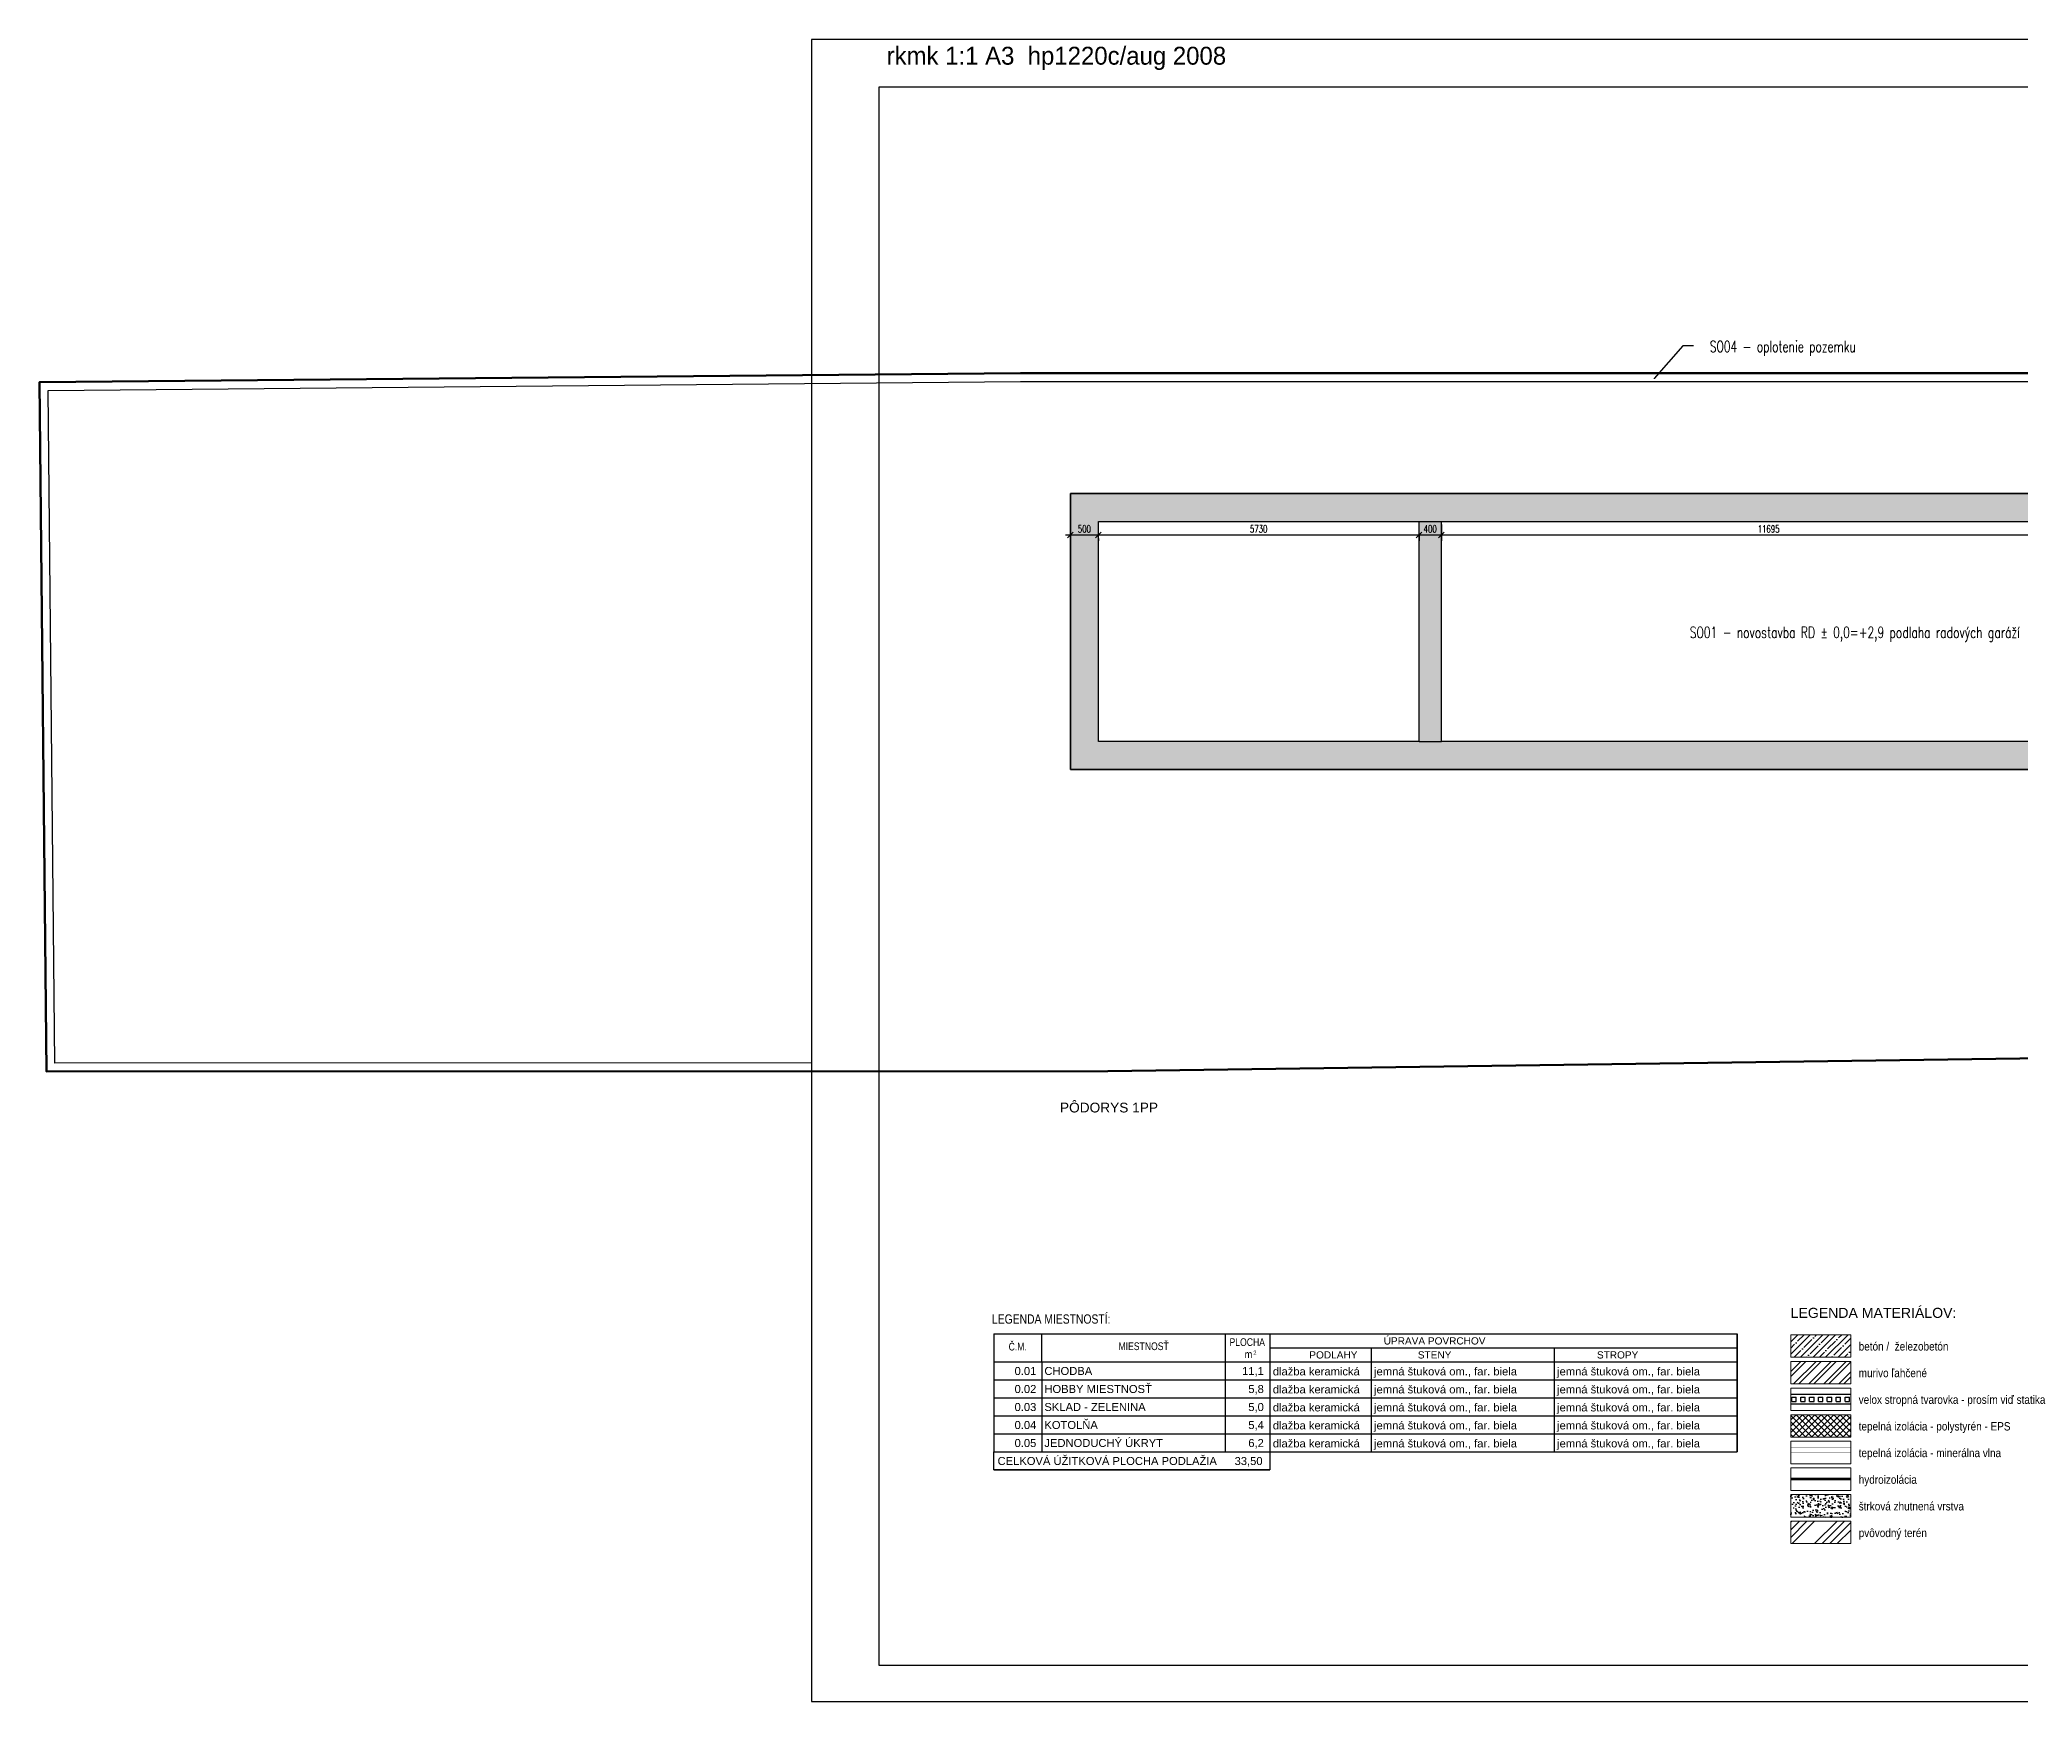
# Model space of a CAD drawing. Header units: millimetres. Extents: x 462666 to 1244237, y 2328025 to 3795663.
# Drawn here: x 1049036 to 1084427, y 2864837 to 2894537 of the extents above; entities that cross this region are included whole.
import ezdxf
from ezdxf.enums import TextEntityAlignment as Align
from ezdxf.lldxf.tags import DXFTag

# ---------------------------------------------------------------- set-up
doc = ezdxf.new("R2010")
doc.units = ezdxf.units.MM
for name, color, linetype in [('IZH_min_REZ', 6, 'BATTING'), ('KOTY', 96, 'Continuous'), ('MUR_POH', 64, 'Continuous'), ('MUR_REZ', 3, 'Continuous'), ('PLO_LIN', 6, 'Continuous'), ('POP', 7, 'Continuous'), ('POP_100', 8, 'Continuous'), ('RAM_100', 160, 'Continuous'), ('TXT_50', 50, 'Continuous'), ('TXT_50_MIESTN', 7, 'Continuous')]:
    doc.layers.add(name, color=color, linetype=linetype)
doc.layers.add('P', color=250, linetype='Continuous', lineweight=100)
doc.layers.add('Srafy', color=8, linetype='Continuous', lineweight=5)
doc.styles.add('ARIAL', font='arial.ttf', dxfattribs={"height": 250})
doc.styles.add('ROMANS', font='arial.ttf', dxfattribs={"width": 0.85})
doc.styles.add('SIMPLEX', font='SIMPLEX.SHX', dxfattribs={"width": 0.7})
doc.styles.add('txt', font='arial.ttf', dxfattribs={"height": 0.2})
doc.linetypes.add('BATTING', pattern='A,0.00254,-2.54,[134,LTYPESHP.SHX,S=2.54,R=0,X=-2.54,Y=0],-5.08,[134,LTYPESHP.SHX,S=2.54,R=180,X=2.54,Y=0],-2.54', length=10.16254)
tags = doc.linetypes.add('DASHED', pattern=[0.75, 0.5, -0.25]).pattern_tags.tags
tags[6:7] = [DXFTag(74, 4), DXFTag(75, 0), DXFTag(340, '0'), DXFTag(46, 1.0), DXFTag(50, 0.0), DXFTag(44, 0.0), DXFTag(45, 0.0)]
tags[4:5] = [DXFTag(74, 4), DXFTag(75, 0), DXFTag(340, '0'), DXFTag(46, 1.0), DXFTag(50, 0.0), DXFTag(44, 0.0), DXFTag(45, 0.0)]
doc.dimstyles.new('PAJO1-studia', dxfattribs={"dimtxt": 160, "dimasz": 100, "dimexe": 100, "dimexo": 250, "dimgap": 45, "dimtad": 1, "dimdec": 0, "dimrnd": 5, "dimtxsty": 'ROMANS', "dimblk": 'OBLIQUE', "dimcen": 200, "dimdle": 90, "dimadec": 0, "dimazin": 0, "dimtfac": 1, "dimtdec": 0, "dimtmove": 1, "dimatfit": 3, "dimfxl": 1, "dimarcsym": 0})

# ---------------------------------------------------------------- blocks, each defined once
blk = doc.blocks.new('_OBLIQUE')
at = {"color": 0, "linetype": 'ByBlock'}
blk.add_line((-0.5, -0.5), (0.5, 0.5), dxfattribs=at)
blk = doc.blocks.new('*D62')
at = {"layer": 'Defpoints', "color": 0}
for p in [(1085775, 2886519), (1074082, 2886119), (1074082, 2885681)]:
    blk.add_point(p, dxfattribs=at)
at = {"layer": 'KOTY', "color": 0, "lineweight": -2}
for p, q in [((1085775, 2886269), (1085775, 2885581)), ((1074082, 2885869), (1074082, 2885581)), ((1085865, 2885681), (1073992, 2885681))]:
    blk.add_line(p, q, dxfattribs=at)
at = {"layer": 'KOTY', "color": 0, "lineweight": -2, "xscale": 100, "yscale": 100, "zscale": 100, "rotation": 180}
blk.add_blockref('_OBLIQUE', (1074082, 2885681), dxfattribs=at)
at = {"layer": 'KOTY', "color": 0, "lineweight": -2, "xscale": 100, "yscale": 100, "zscale": 100}
blk.add_blockref('_OBLIQUE', (1085775, 2885681), dxfattribs=at)
at = {"layer": 'KOTY', "color": 0, "insert": (1079929, 2885791), "char_height": 130, "attachment_point": 5, "style": 'SIMPLEX'}
blk.add_mtext('11695', dxfattribs=at)
blk = doc.blocks.new('*D61')
at = {"layer": 'Defpoints', "color": 0}
for p in [(1073682, 2885925), (1074082, 2886119), (1073682, 2885681)]:
    blk.add_point(p, dxfattribs=at)
at = {"layer": 'KOTY', "color": 0, "lineweight": -2}
for p, q in [((1074082, 2885869), (1074082, 2885581)), ((1074172, 2885681), (1073592, 2885681)), ((1073682, 2885675), (1073682, 2885581))]:
    blk.add_line(p, q, dxfattribs=at)
at = {"layer": 'KOTY', "color": 0, "lineweight": -2, "xscale": 100, "yscale": 100, "zscale": 100, "rotation": 180}
blk.add_blockref('_OBLIQUE', (1073682, 2885681), dxfattribs=at)
at = {"layer": 'KOTY', "color": 0, "lineweight": -2, "xscale": 100, "yscale": 100, "zscale": 100}
blk.add_blockref('_OBLIQUE', (1074082, 2885681), dxfattribs=at)
at = {"layer": 'KOTY', "color": 0, "insert": (1073882, 2885791), "char_height": 130, "attachment_point": 5, "style": 'SIMPLEX'}
blk.add_mtext('400', dxfattribs=at)
blk = doc.blocks.new('*D60')
at = {"layer": 'Defpoints', "color": 0}
for p in [(1067953, 2885869), (1073682, 2885925), (1067953, 2885681)]:
    blk.add_point(p, dxfattribs=at)
at = {"layer": 'KOTY', "color": 0, "lineweight": -2}
for p, q in [((1073772, 2885681), (1067863, 2885681)), ((1067953, 2885619), (1067953, 2885581)), ((1073682, 2885675), (1073682, 2885581))]:
    blk.add_line(p, q, dxfattribs=at)
at = {"layer": 'KOTY', "color": 0, "lineweight": -2, "xscale": 100, "yscale": 100, "zscale": 100, "rotation": 180}
blk.add_blockref('_OBLIQUE', (1067953, 2885681), dxfattribs=at)
at = {"layer": 'KOTY', "color": 0, "lineweight": -2, "xscale": 100, "yscale": 100, "zscale": 100}
blk.add_blockref('_OBLIQUE', (1073682, 2885681), dxfattribs=at)
at = {"layer": 'KOTY', "color": 0, "insert": (1070817, 2885791), "char_height": 130, "attachment_point": 5, "style": 'SIMPLEX'}
blk.add_mtext('5730', dxfattribs=at)
blk = doc.blocks.new('*D59')
at = {"layer": 'Defpoints', "color": 0}
for p in [(1067453, 2886369), (1067953, 2885869), (1067453, 2885681)]:
    blk.add_point(p, dxfattribs=at)
at = {"layer": 'KOTY', "color": 0, "lineweight": -2}
for p, q in [((1067453, 2886119), (1067453, 2885581)), ((1068043, 2885681), (1067363, 2885681)), ((1067953, 2885619), (1067953, 2885581))]:
    blk.add_line(p, q, dxfattribs=at)
at = {"layer": 'KOTY', "color": 0, "lineweight": -2, "xscale": 100, "yscale": 100, "zscale": 100, "rotation": 180}
blk.add_blockref('_OBLIQUE', (1067453, 2885681), dxfattribs=at)
at = {"layer": 'KOTY', "color": 0, "lineweight": -2, "xscale": 100, "yscale": 100, "zscale": 100}
blk.add_blockref('_OBLIQUE', (1067953, 2885681), dxfattribs=at)
at = {"layer": 'KOTY', "color": 0, "insert": (1067703, 2885791), "char_height": 130, "attachment_point": 5, "style": 'SIMPLEX'}
blk.add_mtext('500', dxfattribs=at)
blk = doc.blocks.new('Z_RAM_A_3_hp 1220')
at = {"layer": 'POP', "linetype": 'Continuous'}
blk.add_lwpolyline([(-288.5, -408), (-6.5, -408), (-6.5, -13), (-288.5, -13)], close=True, dxfattribs=at)
at = {"layer": 'RAM_100', "linetype": 'Continuous'}
for p, q in [((-147.5, 0), (-151.4, -5.38)), ((-147.5, -13), (-147.5, 0)), ((-147.5, 0), (-143.6, -5.38))]:
    blk.add_line(p, q, dxfattribs=at)
for points in [[(-297, -420), (0, -420), (0, 0), (-297, 0)], [(-288.5, -13), (-288.5, -408), (-6.5, -408), (-6.5, -13)]]:
    blk.add_lwpolyline(points, close=True, dxfattribs=at)
blk.add_text('rkmk 1:1 A3  hp1220c/aug 2008', height=3.2, rotation=90, dxfattribs=at).set_placement((-292.52, -406.58))

msp = doc.modelspace()

# ---------------------------------------------------------------- hatches: boundary and pattern name
at = {"layer": 'PLO_LIN'}
h = msp.add_hatch(dxfattribs=at)
h.set_pattern_fill('SQUARE', color=252, scale=25, style=0)
h.set_pattern_definition([(0, (1080342.655, 2870194.656), (0, 79.375), [79.375, -79.375]), (90, (1080342.655, 2870194.656), (-79.375, 5e-15), [79.375, -79.375])])
h.paths.add_polyline_path([(1081398.9, 2870152.2), (1081398.9, 2870322.2), (1080324.3, 2870322.2), (1080324.3, 2870152.2)])
h = msp.add_hatch(dxfattribs=at)
h.set_pattern_fill('NET', color=252, scale=25, angle=45, style=0)
h.set_pattern_definition([(45, (94.31, 139626.55), (-56.1266008, 56.1266008), []), (135, (94.31, 139626.55), (-56.1266008, -56.1266008), [])])
h.paths.add_polyline_path([(1081398.9, 2869561), (1081398.9, 2869961), (1080324.3, 2869961), (1080324.3, 2869561)])
h = msp.add_hatch(dxfattribs=at)
h.set_pattern_fill('AR-CONC', color=252, style=0)
h.set_pattern_definition([(50, (94.31, 140102.82), (182.184669, -15.9390855), [19.05, -209.55]), (-5, (94.31, 140102.82), (-35.242826, 191.056643), [15.24, -167.64]), (100.451, (109.5, 140101.5), (146.942502, 175.116688), [16.19, -178.09]), (46.1842, (94.31, 140153.62), (271.079041, -42.042328), [28.575, -314.325]), (96.6356, (116.9, 140150.12), (237.404234, 247.425556), [24.285, -267.135]), (-8.816, (94.3, 140153.62), (237.404606, 247.425118), [22.86, -251.46]), (21, (119.71, 140140.92), (151.61488, -102.2655185), [19.05, -209.55]), (-34, (119.71, 140140.92), (61.802028, 184.187966), [15.24, -167.64]), (71.4514, (132.35, 140132.4), (213.416491, 81.922858), [16.19, -178.09]), (37.5, (94.31, 140102.82), (3.0886033, 84.5550389), [0, -165.608, 0, -170.18, 0, -168.275]), (7.5, (94.31, 140102.82), (66.8196625, 100.1805748), [0, -97.028, 0, -161.798, 0, -64.135]), (-32.5, (37.67, 140102.82), (135.5905952, -5.728744), [0, -63.5, 0, -198.12, 0, -262.89]), (-42.5, (12.27, 140102.82), (148.1291814, 25.426491), [0, -82.55, 0, -131.572, 0, -186.69])])
h.paths.add_polyline_path([(1081398.9, 2868132.1), (1081398.9, 2868532.1), (1080324.3, 2868532.1), (1080324.3, 2868132.1)])
at = {"layer": 'POP_100'}
h = msp.add_hatch(dxfattribs=at)
h.set_pattern_fill('ANSI35', color=8, scale=25, style=0)
h.paths.add_polyline_path([(1085775.2, 2881494.3), (1085775.2, 2881994.3), (1074082.1, 2881994.3), (1073682.1, 2881994.3), (1067952.7, 2881994.3), (1067952.7, 2885924.6), (1073682.1, 2885924.6), (1074082.1, 2885924.6), (1085775.2, 2885924.6), (1085775.2, 2886424.6), (1067452.7, 2886424.6), (1067452.7, 2881494.3)])
h.paths.add_polyline_path([(1085340, 2881594.8), (1085145, 2881594.8), (1085145, 2881893.8), (1085340, 2881893.8)], flags=24)
h.paths.add_polyline_path([(1085340, 2886025.1), (1085145, 2886025.1), (1085145, 2886324.1), (1085340, 2886324.1)], flags=24)
h.paths.add_polyline_path([(1067553.2, 2885693.4), (1067553.2, 2885888.4), (1067852.2, 2885888.4), (1067852.2, 2885693.4)], flags=24)
h.paths.add_polyline_path([(1073732.6, 2885693.4), (1073732.6, 2885888.4), (1074031.6, 2885888.4), (1074031.6, 2885693.4)], flags=8)
h.paths.add_polyline_path([(1074082.1, 2881994.3), (1074082.1, 2885924.6), (1073682.1, 2885924.6), (1073682.1, 2881994.3)], flags=16)
h = msp.add_hatch(dxfattribs=at)
h.set_pattern_fill('ANSI35', color=8, scale=25, style=0)
h.set_pattern_definition([(45, (94.31, 142484.2), (-112.2532015, 112.2532015), []), (45, (206.57, 142484.2), (-112.2532015, 112.2532015), [198.4375, -39.6875, 0, -39.6875])])
h.paths.add_polyline_path([(1081398.9, 2870989.8), (1081398.9, 2871389.8), (1080324.3, 2871389.8), (1080324.3, 2870989.8)])
h = msp.add_hatch(dxfattribs=at)
h.set_pattern_fill('ANSI32', color=8, scale=20, style=0)
h.set_pattern_definition([(45, (-370.73, 157156.35), (-134.703842, 134.703842), []), (45, (-280.93, 157156.35), (-134.703842, 134.703842), [])])
h.paths.add_polyline_path([(1081398.9, 2870513.5), (1081398.9, 2870913.5), (1080324.3, 2870913.5), (1080324.3, 2870513.5)])
h = msp.add_hatch(dxfattribs=at)
h.set_pattern_fill('ANSI34', color=8, scale=30, style=0)
h.set_pattern_definition([(45, (603634.3, 2861733.16), (-404.1115, 404.1115), []), (45, (603769, 2861733.16), (-404.1115, 404.1115), []), (45, (603903.7, 2861733.16), (-404.1115, 404.1115), []), (45, (604038.4, 2861733.16), (-404.1115, 404.1115), [])])
h.paths.add_polyline_path([(1081398.9, 2867655.9), (1081398.9, 2868055.9), (1080324.3, 2868055.9), (1080324.3, 2867655.9)])

# ---------------------------------------------------------------- linework, layer by layer
at = {"layer": 'IZH_min_REZ', "ltscale": 9, "const_width": 1}
msp.add_lwpolyline([(1080324.3, 2869284.7), (1081398.9, 2869284.7)], dxfattribs=at)
at = {"layer": 'MUR_POH'}
msp.add_lwpolyline([(1062827.7, 2876248.5), (1049308.3, 2876243.5), (1049187.3, 2888266.3), (1066562.5, 2888424.6), (1094983.2, 2888424.6)], dxfattribs=at)
at = {"layer": 'MUR_POH', "color": 3, "linetype": 'DASHED', "ltscale": 250, "flags": 128}
for points in [[(1073682.1, 2885924.6), (1074082.1, 2885924.6)], [(1073682.1, 2881994.3), (1074082.1, 2881994.3)]]:
    msp.add_lwpolyline(points, dxfattribs=at)
at = {"layer": 'MUR_REZ'}
for points in [[(1085775.2, 2881494.3), (1067452.7, 2881494.3), (1067452.7, 2886424.6), (1085775.2, 2886424.6)], [(1073682.1, 2881994.3), (1067952.7, 2881994.3), (1067952.7, 2885924.6), (1073682.1, 2885924.6)], [(1074082.1, 2885924.6), (1085775.2, 2885924.6)], [(1085775.2, 2881994.3), (1074082.1, 2881994.3)]]:
    msp.add_lwpolyline(points, dxfattribs=at)
at = {"layer": 'MUR_REZ', "flags": 128}
for points in [[(1073682.1, 2881994.3), (1073682.1, 2885924.6)], [(1074082.1, 2881994.3), (1074082.1, 2885924.6)]]:
    msp.add_lwpolyline(points, dxfattribs=at)
at = {"layer": 'P', "color": 2, "linetype": 'Continuous', "flags": 128}
msp.add_lwpolyline([(1101578.6, 2876566.7), (1068124, 2876100.4), (1049159.8, 2876093.5), (1049035.8, 2888414.9), (1066561.8, 2888574.6), (1101218.6, 2888574.6), (1101578.6, 2876566.7)], dxfattribs=at)
at = {"layer": 'PLO_LIN', "color": 1}
for points in [[(1078587.1, 2889061.6), (1078396.1, 2889061.6), (1077886.5, 2888482.8)], [(1065037.9, 2888560.7), (1065037.9, 2888560.7)], [(1087418, 2886574.6), (1085775.2, 2886574.6), (1085775.2, 2886424.6), (1067452.7, 2886424.6), (1067452.7, 2881494.3), (1085775.2, 2881494.3), (1085775.2, 2878744.3), (1090420.8, 2878744.3), (1091757.1, 2876429.8)]]:
    msp.add_lwpolyline(points, dxfattribs=at)
at = {"layer": 'PLO_LIN', "color": 252}
for points in [[(1081398.9, 2870322.2), (1080324.3, 2870322.2)], [(1080324.3, 2870152.2), (1081398.9, 2870152.2)], [(1081398.9, 2868820.9), (1080324.3, 2868820.9)], [(1081398.9, 2868795.9), (1080324.3, 2868795.9)]]:
    msp.add_lwpolyline(points, dxfattribs=at)
at = {"layer": 'PLO_LIN', "color": 252, "const_width": 1, "flags": 128}
for points in [[(1080324.3, 2869374.7), (1081398.9, 2869374.7)], [(1080324.3, 2869194.7), (1081398.9, 2869194.7)]]:
    msp.add_lwpolyline(points, dxfattribs=at)
at = {"layer": 'PLO_LIN', "color": 252, "linetype": 'DASHED', "ltscale": 300}
msp.add_lwpolyline([(1081398.9, 2868808.4, 25, 25, 0), (1080324.3, 2868808.4, 25, 25, 0)], format="xyseb", dxfattribs=at)
at = {"layer": 'Srafy'}
for points in [[(1080324.3, 2871389.8), (1081398.9, 2871389.8), (1081398.9, 2870989.8), (1080324.3, 2870989.8)], [(1080324.3, 2870913.5), (1081398.9, 2870913.5), (1081398.9, 2870513.5), (1080324.3, 2870513.5)], [(1080324.3, 2870437.2), (1081398.9, 2870437.2), (1081398.9, 2870037.2), (1080324.3, 2870037.2)], [(1080324.3, 2869961), (1081398.9, 2869961), (1081398.9, 2869561), (1080324.3, 2869561)], [(1080324.3, 2869484.7), (1081398.9, 2869484.7), (1081398.9, 2869084.7), (1080324.3, 2869084.7)], [(1080324.3, 2869008.4), (1081398.9, 2869008.4), (1081398.9, 2868608.4), (1080324.3, 2868608.4)], [(1080324.3, 2868532.1), (1081398.9, 2868532.1), (1081398.9, 2868132.1), (1080324.3, 2868132.1)], [(1080324.3, 2868055.9), (1081398.9, 2868055.9), (1081398.9, 2867655.9), (1080324.3, 2867655.9)]]:
    msp.add_lwpolyline(points, close=True, dxfattribs=at)
at = {"layer": 'TXT_50', "color": 252}
msp.add_line((1077886.5, 2888482.8), (1077886.5, 2888482.8), dxfattribs=at)
msp.add_line((1077886.5, 2888482.8), (1077886.5, 2888482.8), dxfattribs=at)
at = {"layer": 'TXT_50', "color": 252, "const_width": 12.3, "flags": 128}
msp.add_lwpolyline([(1077880.2, 2888482.8, 1), (1077892.9, 2888482.8, 1)], format="xyb", close=True, dxfattribs=at)
msp.add_lwpolyline([(1077880.2, 2888482.8, 1), (1077892.9, 2888482.8, 1)], format="xyb", close=True, dxfattribs=at)
at = {"layer": 'TXT_50_MIESTN'}
for p, q in [((1066084.2, 2871404.8), (1079365.6, 2871404.8)), ((1066084.2, 2871404.8), (1066084.2, 2869295.6)), ((1066940.4, 2870904.3), (1066940.4, 2871404.8)), ((1070222.4, 2870904.3), (1070222.4, 2871404.8)), ((1070222.4, 2869295.6), (1070222.4, 2871404.8)), ((1071016.7, 2871404.8), (1071016.7, 2869295.6)), ((1079365.6, 2871404.8), (1079365.6, 2869295.6)), ((1079365.6, 2870904.3), (1079365.6, 2871404.8)), ((1079365.6, 2869295.6), (1079365.6, 2871355.2)), ((1071016.7, 2871154.6), (1079365.6, 2871154.6)), ((1072825.4, 2871154.6), (1072825.4, 2870904.3)), ((1076095.5, 2871154.6), (1076095.5, 2870904.3)), ((1066084.2, 2870904.3), (1079365.6, 2870904.3)), ((1066084.2, 2870904.3), (1079365.6, 2870904.3)), ((1072825.4, 2870904.3), (1072825.4, 2869295.6)), ((1076095.5, 2870904.3), (1076095.5, 2869295.6)), ((1066084.2, 2870582.6), (1079365.6, 2870582.6)), ((1066084.2, 2870260.8), (1079365.6, 2870260.8)), ((1066084.2, 2869939.1), (1079365.6, 2869939.1)), ((1066084.2, 2869617.3), (1079365.6, 2869617.3)), ((1066084.2, 2869295.6), (1079365.6, 2869295.6)), ((1066084.2, 2869295.6), (1079365.6, 2869295.6)), ((1066084.2, 2869295.6), (1079365.6, 2869295.6)), ((1066084.2, 2868973.8), (1071016.7, 2868973.8)), ((1066084.2, 2868973.8), (1071016.7, 2868973.8)), ((1066084.2, 2868973.8), (1071016.7, 2868973.8)), ((1066084.2, 2868973.8), (1071016.7, 2868973.8))]:
    msp.add_line(p, q, dxfattribs=at)
at = {"layer": 'TXT_50_MIESTN', "flags": 128}
msp.add_lwpolyline([(1066940.4, 2870904.3), (1066940.4, 2869295.6)], dxfattribs=at)
msp.add_lwpolyline([(1066084.2, 2869295.6), (1071016.7, 2869295.6), (1071016.7, 2868973.8), (1066084.2, 2868973.8)], close=True, dxfattribs=at)
msp.add_lwpolyline([(1066084.2, 2869295.6), (1071016.7, 2869295.6), (1071016.7, 2868973.8), (1066084.2, 2868973.8)], close=True, dxfattribs=at)

# ---------------------------------------------------------------- block references
at = {"layer": 'MUR_POH', "ltscale": 0.3, "xscale": 100, "yscale": 100, "zscale": 100, "rotation": 270.0000000000635}
msp.add_blockref('Z_RAM_A_3_hp 1220', (1104827.7, 2864836.7), dxfattribs=at)
msp.add_blockref('Z_RAM_A_3_hp 1220', (1104827.7, 2864836.7), dxfattribs=at)

# ---------------------------------------------------------------- texts
at = {"layer": 'MUR_REZ', "style": 'SIMPLEX', "width": 0.7}
for tag, p in [('SO04 - oplotenie pozemku', (1080181.2, 2889050.9)), ('SO01 - novostavba RD %%P 0,0=+2,9 podlaha radových garáží', (1081468.8, 2883943.1))]:
    msp.add_attdef(tag, text='±X.XXX', height=200, dxfattribs=at).set_placement(p, align=Align.MIDDLE_CENTER)
at = {"layer": 'TXT_50_MIESTN'}
for s, height, style, p in [('PÔDORYS 1PP', 175, 'ARIAL', (1067266.7, 2875362.3)), ('LEGENDA MATERIÁLOV:', 180, 'ROMANS', (1080321.9, 2871690.5)), ('CHODBA', 143, 'txt', (1066988.7, 2870670.9)), ('dlažba keramická', 143, 'txt', (1071070.3, 2870662.9)), ('jemná štuková om., far. biela', 143, 'txt', (1072879, 2870662.9)), ('jemná štuková om., far. biela', 143, 'txt', (1076149.1, 2870662.9)), ('HOBBY MIESTNOSŤ', 143, 'txt', (1066988.7, 2870349.1)), ('dlažba keramická', 143, 'txt', (1071070.3, 2870341.2)), ('jemná štuková om., far. biela', 143, 'txt', (1072879, 2870341.2)), ('jemná štuková om., far. biela', 143, 'txt', (1076149.1, 2870341.2)), ('SKLAD - ZELENINA', 143, 'txt', (1066988.7, 2870027.4)), ('KOTOLŇA', 143, 'txt', (1066988.7, 2869705.6)), ('dlažba keramická', 143, 'txt', (1071070.3, 2870019.4)), ('jemná štuková om., far. biela', 143, 'txt', (1072879, 2870019.4)), ('jemná štuková om., far. biela', 143, 'txt', (1076149.1, 2870019.4)), ('JEDNODUCHÝ ÚKRYT', 143, 'txt', (1066988.7, 2869383.9)), ('dlažba keramická', 143, 'txt', (1071070.3, 2869697.7)), ('dlažba keramická', 143, 'txt', (1071070.3, 2869375.9)), ('jemná štuková om., far. biela', 143, 'txt', (1072879, 2869697.7)), ('jemná štuková om., far. biela', 143, 'txt', (1072879, 2869375.9)), ('jemná štuková om., far. biela', 143, 'txt', (1076149.1, 2869697.7)), ('jemná štuková om., far. biela', 143, 'txt', (1076149.1, 2869375.9)), ('CELKOVÁ ÚŽITKOVÁ PLOCHA PODLAŽIA', 143, 'txt', (1066152.3, 2869062.1))]:
    msp.add_text(s, height=height, dxfattribs=dict(at, style=style)).set_placement(p)
at = {"layer": 'TXT_50_MIESTN', "style": 'ROMANS'}
for s, height, width, p in [('LEGENDA MIESTNOSTÍ:', 165.471, 0.8, (1066052.2, 2871587.9)), ('betón /  železobetón', 150, 0.85, (1081538.2, 2871107.1)), ('murivo ľahčené', 150, 0.85, (1081538.2, 2870630.9)), ('velox stropná tvarovka - prosím viď statika', 150, 0.85, (1081538.2, 2870154.6)), ('tepelná izolácia - polystyrén - EPS', 150, 0.85, (1081538.2, 2869678.3)), ('tepelná izolácia - minerálna vlna', 150, 0.85, (1081538.2, 2869202)), ('hydroizolácia', 150, 0.85, (1081538.2, 2868725.8)), ('štrková zhutnená vrstva', 150, 0.85, (1081538.2, 2868249.5)), ('pvôvodný terén', 150, 0.85, (1081538.2, 2867773.2))]:
    msp.add_text(s, height=height, dxfattribs=dict(at, width=width)).set_placement(p)
for s, height, width, p in [('PLOCHA ', 137.89, 0.8, (1070634.4, 2871257.9)), ('Č.M.', 137.89, 0.8, (1066512.3, 2871177.1)), ('MIESTNOSŤ', 137.89, 0.8, (1068761.8, 2871184.2)), ('m', 137.9, 0.85, (1070634.4, 2871040.4)), ('2', 75, 0.85, (1070750.4, 2871069.4))]:
    msp.add_text(s, height=height, dxfattribs=dict(at, width=width)).set_placement(p, align=Align.MIDDLE_CENTER)
for s, p in [('ÚPRAVA POVRCHOV', (1073960.6, 2871279.7)), ('PODLAHY', (1072151.9, 2871029.5)), ('STENY', (1073960.6, 2871029.5)), ('STROPY', (1077230.7, 2871029.5))]:
    msp.add_text(s, height=128.7, dxfattribs=at).set_placement(p, align=Align.MIDDLE_CENTER)
at = {"layer": 'TXT_50_MIESTN', "style": 'txt'}
for s, p in [('0.01', (1066650.2, 2870670)), ('0.02', (1066650.2, 2870348.3)), ('0.03', (1066650.2, 2870026.5)), ('0.04', (1066650.2, 2869704.8)), ('0.05', (1066650.2, 2869383))]:
    msp.add_text(s, height=143, dxfattribs=at).set_placement(p, align=Align.CENTER)
for s, p in [('11,1', (1070909.5, 2870669.6)), ('5,8', (1070909.5, 2870347.9)), ('5,0', (1070909.5, 2870026.1)), ('5,4', (1070909.5, 2869704.4)), ('33,50', (1070886.9, 2869060.9)), ('6,2', (1070909.5, 2869382.6))]:
    msp.add_text(s, height=143, dxfattribs=at).set_placement(p, align=Align.RIGHT)

# ---------------------------------------------------------------- dimensions: what is measured, and where the dimension line sits
at = {"layer": 'KOTY'}
for base, p1, p2, picture, middle in [((1074082.1, 2885680.9), (1085775.2, 2886519.4), (1074082.1, 2886119.4), '*D62', (1079928.7, 2885790.9)), ((1067452.7, 2885680.9), (1067952.7, 2885869.4), (1067452.7, 2886369.4), '*D59', (1067702.7, 2885790.9)), ((1067952.7, 2885680.9), (1073682.1, 2885924.6), (1067952.7, 2885869.4), '*D60', (1070817.4, 2885790.9))]:
    dim = msp.add_linear_dim(base=base, p1=p1, p2=p2, dimstyle='PAJO1-studia', override={"dimtxt": 130, "dimtxsty": 'SIMPLEX'}, dxfattribs=at)
    dim.commit()
    dim.dimension.update_dxf_attribs({"geometry": picture, "text_midpoint": middle})
dim = msp.add_linear_dim(base=(1073682.1, 2885680.9), p1=(1074082.1, 2886119.4), p2=(1073682.1, 2885924.6), dimstyle='PAJO1-studia', override={"dimtxt": 130, "dimtxsty": 'SIMPLEX'}, dxfattribs=at)
dim.commit()
dim.dimension.update_dxf_attribs({"geometry": '*D61', "text_midpoint": (1073882.1, 2885680.9), "dimtype": 160})

doc.saveas('drawing.dxf')
